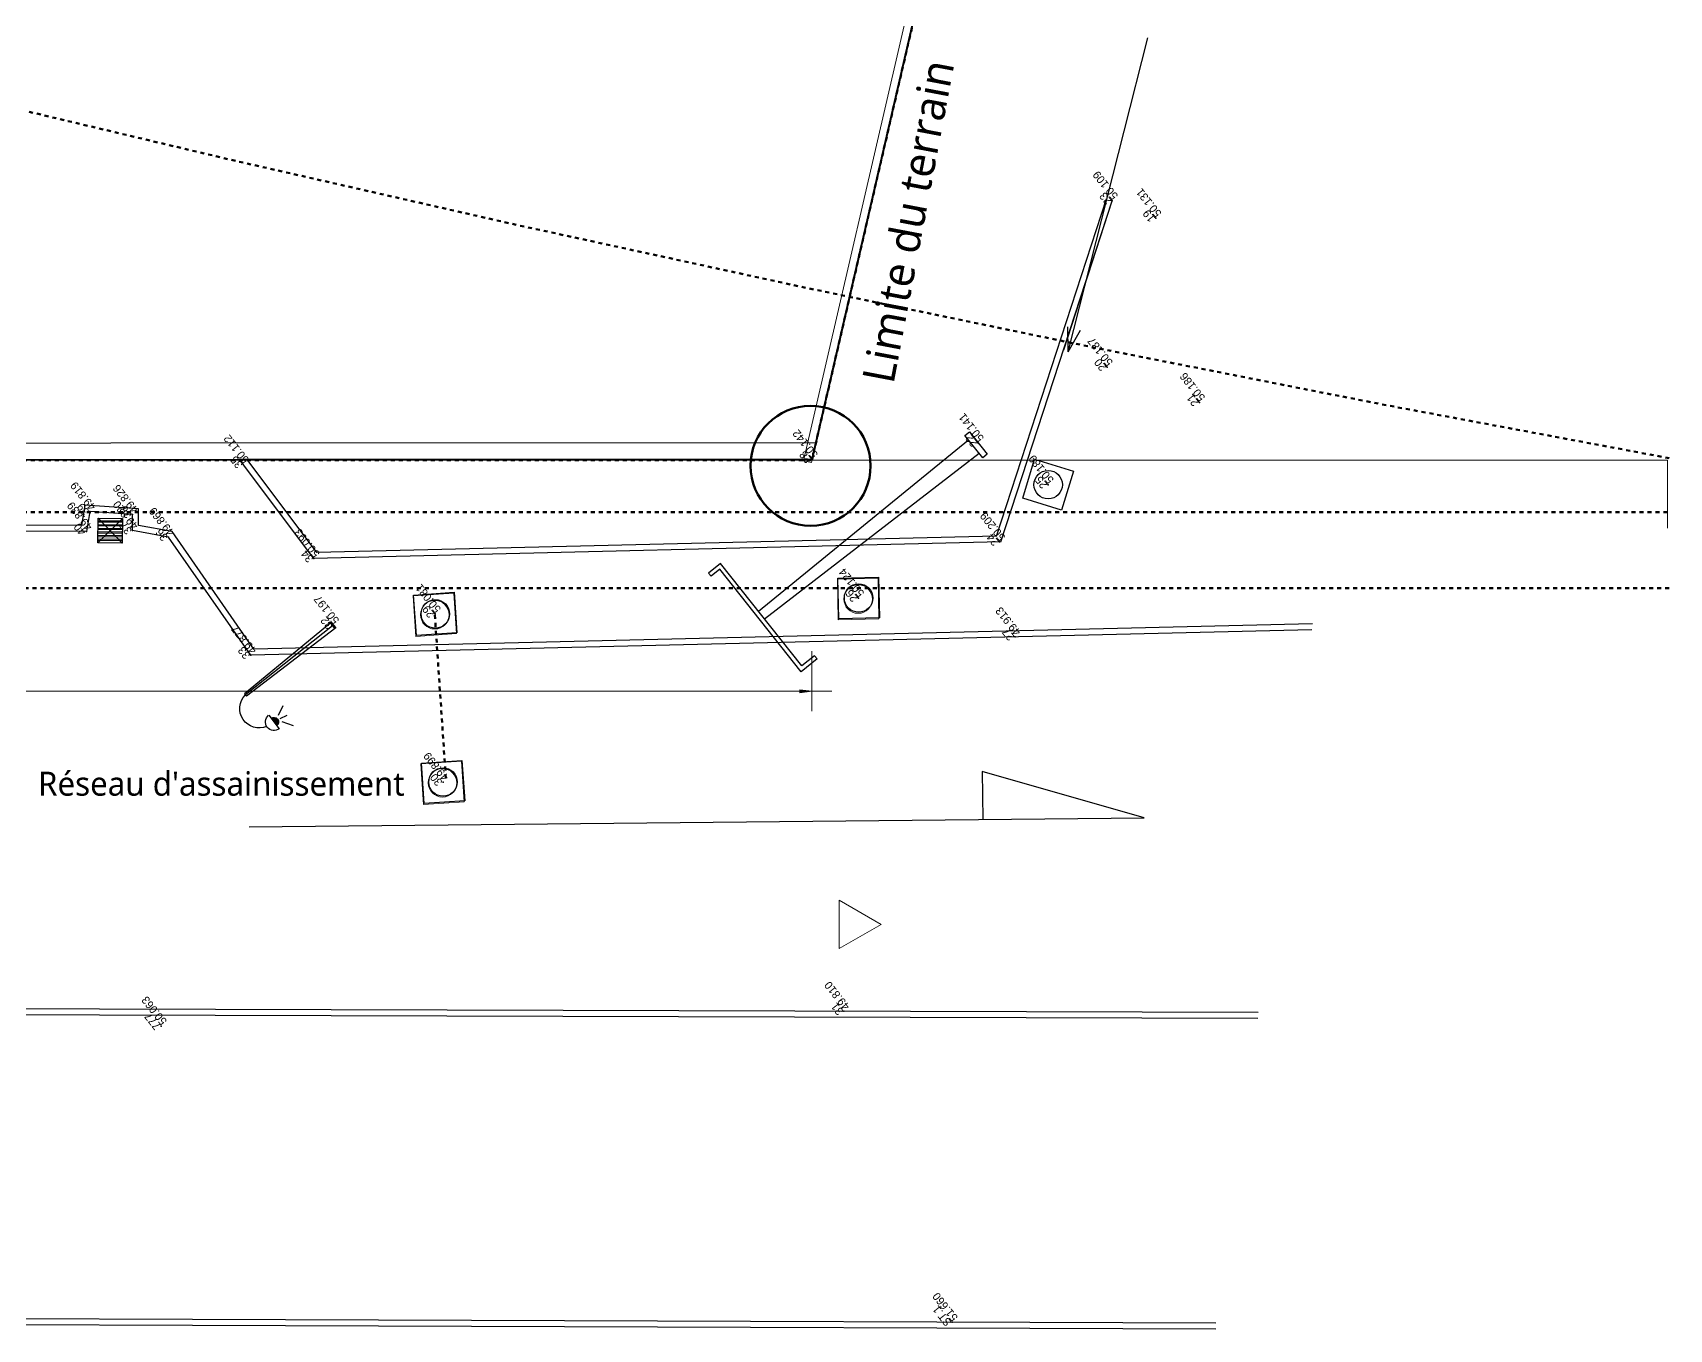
# Model space of a CAD drawing. Header units: metres. Extents: x 29 to 149, y -34 to 42.
# Drawn here: x 108.05 to 148.95, y -34.25 to -1.83 of the extents above; entities that cross this region are included whole.
import ezdxf
from ezdxf.enums import TextEntityAlignment as Align

# ---------------------------------------------------------------- set-up
doc = ezdxf.new("R2010")
doc.units = ezdxf.units.M
for name, pattern in [('Alignement de la ligne', [0.01, 0.005, -0.005]), ('Caché', [0.003, 0.002, -0.001]), ('Centre', [0.0125, 0.0025, -0.001875, 0.00625, -0.001875]), ('Dash dot', [0.015875, 0.00635, -0.004763, 0, -0.004763]), ('Dash dot dot', [0.03, 0.012, -0.006, 0, -0.006, 0, -0.006]), ('Double dash', [0.042, 0.012, -0.006, 0.006, -0.006, 0.006, -0.006]), ('Double tiret', [0.016875, 0.00625, -0.001875, 0.0025, -0.001875, 0.0025, -0.001875]), ('Démoli', [0.002812, 0.001875, -0.000937])]:
    doc.linetypes.add(name, pattern=pattern)
for name, color, linetype, lineweight in [('A-ANNO-DIMS', 7, 'Continuous', 30), ('A-ANNO-DIMS-200', 7, 'Continuous', 30), ('A-DETL-CNTR', 7, 'Centre', 9), ('A-DETL-DEMO', 7, 'Démoli', 9), ('A-DETL-HDLN', 7, 'Caché', 9), ('A-DETL-MBND', 7, 'Continuous', 9), ('A-DETL-THIN', 7, 'Continuous', 9), ('A-FLOR', 7, 'Continuous', 9), ('A-WALL', 7, 'Continuous', 9), ('G-ANNO-TEXT', 7, 'Continuous', 30)]:
    doc.layers.add(name, color=color, linetype=linetype, lineweight=lineweight)
doc.layers.add('A-DETL', color=7, linetype='Continuous', lineweight=9, true_color=0x00a600)
doc.layers.add('A-DETL-PATH', color=7, linetype='Continuous', lineweight=35, true_color=0x00a600)
for name, color, linetype in [('AVALOIR', 5, 'Continuous'), ('LAMPADAIRE', 161, 'Continuous'), ('LIGNE ELEC B..T', 13, 'Continuous'), ('LIGNE ELEC M.T', 6, 'Continuous'), ('Points', 7, 'Continuous'), ('REGARD', 6, 'Continuous'), ('TopoAlt', 3, 'Continuous'), ('TopoMat', 4, 'Continuous')]:
    doc.layers.add(name, color=color, linetype=linetype)
doc.styles.add('Trebuchet MS_1', font='trebuc.ttf', dxfattribs={"height": 0.6})
doc.styles.add('Trebuchet MS_3', font='trebuc.ttf', dxfattribs={"height": 0.8})
doc.styles.add('Trebuchet MS_5', font='trebuc.ttf', dxfattribs={"height": 0.4})
doc.dimstyles.new('Cotes_angulaires_interieur', dxfattribs={"dimscale": 0.3048, "dimtxt": 0.41238, "dimasz": 0.984252, "dimexe": 1.64042, "dimexo": 0.0625, "dimgap": 0.131234, "dimtad": 1, "dimrnd": 0.01, "dimzin": 0, "dimdsep": 46, "dimtxsty": 'Trebuchet MS_5', "dimsah": 1, "dimcen": 0.09, "dimdle": 1.64042, "dimazin": 0, "dimtfac": 1, "dimtdec": 4, "dimtix": 1, "dimtmove": 0, "dimatfit": 3, "dimfxl": 3.28084, "dimfxlon": 1, "dimtvp": 1, "dimtfill": 1, "dimtolj": 1, "dimtzin": 0, "dimlwd": 5, "dimlwe": 5, "dimarcsym": 2})

# ---------------------------------------------------------------- blocks, each defined once
blk = doc.blocks.new('DIMBLOCK2-Plan Masse')
at = {"layer": 'A-ANNO-DIMS-200', "lineweight": 5, "transparency": 16777216}
for points in [[(48.401, -18.298), (48.701, -18.338), (48.701, -18.259)], [(127.523, -18.298), (127.223, -18.259), (127.223, -18.338)]]:
    blk.add_hatch(color=256, dxfattribs=at).paths.add_polyline_path(points)
for p, q in [((48.401, -18.298), (48.401, -17.298)), ((127.523, -18.298), (127.523, -17.298)), ((47.901, -18.298), (128.023, -18.298)), ((48.701, -18.259), (48.401, -18.298)), ((48.401, -18.298), (48.701, -18.338)), ((48.401, -18.298), (48.401, -18.798)), ((48.701, -18.338), (48.701, -18.259)), ((127.523, -18.298), (127.223, -18.259)), ((127.223, -18.259), (127.223, -18.338)), ((127.223, -18.338), (127.523, -18.298)), ((127.523, -18.298), (127.523, -18.798))]:
    blk.add_line(p, q, dxfattribs=at)
at = {"layer": 'A-ANNO-DIMS-200', "color": 0, "lineweight": 5, "transparency": 16777216, "insert": (87.273, -17.746), "char_height": 0.4, "width": 1.65232, "attachment_point": 1, "line_spacing_factor": 1.048425, "style": 'Trebuchet MS_5', "bg_fill": 3, "box_fill_scale": 1.25, "bg_fill_color": 256, "bg_fill_true_color": 13158600, "bg_fill_transparency": 0}
blk.add_mtext('79.12', dxfattribs=at)
blk = doc.blocks.new('PointTopo')
at = {"color": 0}
blk.add_point((0, 0), dxfattribs=at)
at = {"layer": 'TopoAlt'}
blk.add_attdef('ALT', text='', height=0.0015, dxfattribs=at).set_placement((0.0005, -0.0005), align=Align.TOP_LEFT)
at = {"layer": 'TopoMat'}
blk.add_attdef('MAT', (0.0005, 0.0005), '', height=0.0015, dxfattribs=at)
blk = doc.blocks.new('DEDE')
at = {"layer": 'LIGNE ELEC B..T'}
for p, q in [((481600.905, 4035967.988, 579.549), (481600.905, 4035968.157, 579.549)), ((481600.905, 4035968.157, 579.549), (481600.966, 4035968.157, 579.549)), ((481600.966, 4035967.926, 579.549), (481600.966, 4035968.157, 579.549)), ((481598.928, 4035967.679, 579.549), (481598.928, 4035967.988, 579.549)), ((481598.928, 4035967.988, 579.549), (481600.905, 4035967.988, 579.549)), ((481598.99, 4035967.68, 579.549), (481598.99, 4035967.926, 579.549)), ((481598.99, 4035967.926, 579.549), (481600.966, 4035967.926, 579.549)), ((481599.901, 4035967.926, 579.549), (481599.845, 4035963.828, 579.549)), ((481600.047, 4035967.926, 579.549), (481600.103, 4035963.828, 579.549)), ((481598.99, 4035967.68, 579.549), (481598.928, 4035967.679, 579.549)), ((481599.758, 4035963.742, 579.549), (481599.758, 4035963.829, 579.549)), ((481599.758, 4035963.829, 579.549), (481600.189, 4035963.829, 579.549)), ((481600.189, 4035963.829, 579.549), (481600.189, 4035963.742, 579.549)), ((481600.189, 4035963.742, 579.549), (481599.758, 4035963.742, 579.549))]:
    blk.add_line(p, q, dxfattribs=at)
blk = doc.blocks.new('LAMD')
at = {"layer": 'LAMPADAIRE'}
blk.add_hatch(color=2, dxfattribs=at).paths.add_polyline_path([(1.147, 3.57, 1), (1.455, 3.57)])
for p, q in [((-0.05, 3.754), (0.05, 3.754)), ((1.212, 3.307), (1.055, 2.987)), ((1.341, 3.333), (1.397, 3.084)), ((1.448, 3.35), (1.791, 3.136)), ((-0.12, 0.038), (0.12, 0.038)), ((-0.12, 0), (0.12, 0))]:
    blk.add_line(p, q, dxfattribs=at)
for points in [[(-0.12, 0), (-0.05, 3.754)], [(0, 0.038), (0, 3.754)], [(0.12, 0), (0.05, 3.754)], [(1.015, 3.57), (1.588, 3.57)]]:
    blk.add_lwpolyline(points, dxfattribs=at)
for centre, radius, start, end in [((0.642, 3.685), 0.645, 15.1676, 173.8926), ((1.301, 3.57), 0.287, 0, 180), ((1.301, 3.57), 0.154, 180, 0)]:
    blk.add_arc(centre, radius, start, end, dxfattribs=at)
blk = doc.blocks.new('u004')
at = {"color": 0}
blk.add_lwpolyline([(-0.3, 0.3), (0.3, 0.3), (0.3, -0.3), (-0.3, -0.3), (-0.3, 0.3)], dxfattribs=at)
blk.add_circle((0, 0), 0.21, dxfattribs=at)
blk = doc.blocks.new('VVVVV')
at = {"layer": 'AVALOIR', "color": 5, "flags": 128}
blk.add_lwpolyline([(978.05, 2029.87), (979.99, 2030.37), (980.49, 2028.43), (978.55, 2027.93), (978.05, 2029.87)], dxfattribs=at)
blk = doc.blocks.new('VVVV')
at = {"layer": 'AVALOIR', "color": 5}
for p, q in [((978.47, 2028.25), (980.41, 2028.75)), ((978.5, 2028.15), (980.43, 2028.66)), ((980.49, 2028.43), (978.55, 2027.93))]:
    blk.add_line(p, q, dxfattribs=at)
at = {"layer": 'AVALOIR', "flags": 128}
blk.add_lwpolyline([(978.05, 2029.87), (979.99, 2030.37)], dxfattribs=at)
at = {"layer": 'AVALOIR', "color": 5, "flags": 128}
for points in [[(978.1, 2029.68), (980.04, 2030.18)], [(978.13, 2029.58), (980.06, 2030.08)], [(978.18, 2029.39), (980.11, 2029.89)], [(979.99, 2030.37), (978.55, 2027.93)], [(978.05, 2029.87), (980.49, 2028.43)], [(978.2, 2029.3), (980.13, 2029.8)], [(978.25, 2029.11), (980.18, 2029.61)], [(978.27, 2029.01), (980.21, 2029.51)], [(978.32, 2028.82), (980.26, 2029.32)], [(978.35, 2028.73), (980.28, 2029.23)], [(978.4, 2028.54), (980.33, 2029.04)], [(978.42, 2028.44), (980.36, 2028.94)]]:
    blk.add_lwpolyline(points, dxfattribs=at)
blk.add_blockref('VVVVV', (0, 0))

msp = doc.modelspace()

# ---------------------------------------------------------------- linework, layer by layer
at = {"color": 1, "lineweight": 40, "flags": 128}
msp.add_lwpolyline([(127.532, -12.5), (130.358, -0.259), (121.859, 1.849), (101.036, 7.013), (79.37, 11.872), (79.663, 13.179), (76.883, 13.839), (56.148, 18.762), (49.719, 18.541), (49.425, 18.554), (49.418, 18.404), (48.903, 2.824), (48.387, -12.757), (48.688, -12.75), (51.554, -12.683), (56.865, -12.662), (79.072, -12.589), (86.457, -12.521), (92.3, -12.518), (113.223, -12.507), (113.411, -12.507), (127.532, -12.5)], dxfattribs=at)
at = {"flags": 128}
for points, elevation in [([(127.532, -12.5), (130.322, -0.405)], 0.073), ([(133.816, -9.759), (135.031, -6.035)], 0.073), ([(127.532, -12.5), (92.3, -12.518)], 0.073), ([(113.463, -21.684), (135.824, -21.463), (131.78, -20.304), (131.792, -21.503)], -50.036)]:
    msp.add_lwpolyline(points, dxfattribs=dict(at, elevation=elevation))
at = {"color": 252, "flags": 128}
for points, elevation in [([(132.138, -14.417), (134.889, -5.989)], 0.073), ([(132.248, -14.564), (135.031, -6.035)], 0.073), ([(132.248, -14.564), (115.081, -14.98), (113.223, -12.507)], 0.173), ([(132.138, -14.417), (115.155, -14.828), (113.411, -12.507)], 0.173), ([(138.672, -26.326), (77.865, -26.153), (43.983, -26.419)], -0.226), ([(138.671, -26.476), (77.865, -26.303), (43.984, -26.569)], -0.226)]:
    msp.add_lwpolyline(points, dxfattribs=dict(at, elevation=elevation))
at = {"color": 34, "flags": 128}
for points, elevation in [([(127.627, -12.09), (92.37, -12.108)], 0.073), ([(137.615, -34.1), (44.605, -33.763)], 1.624), ([(137.615, -34.25), (44.605, -33.913)], 1.624)]:
    msp.add_lwpolyline(points, dxfattribs=dict(at, elevation=elevation))
at = {"layer": 'A-DETL', "color": 132, "linetype": 'Dash dot dot', "lineweight": 70, "true_color": 0x00c6c6}
msp.add_line((148.902, -13.82), (35.45, -13.82), dxfattribs=at)
at = {"layer": 'A-DETL-CNTR', "color": 5, "linetype": 'Dash dot', "lineweight": 200, "true_color": 0x0000ff}
msp.add_arc((284.995, 733.479), 758.254, 250.785466, 259.664003, dxfattribs=at)
at = {"layer": 'A-DETL-DEMO', "color": 1, "linetype": 'Alignement de la ligne', "lineweight": 200, "true_color": 0xff0000}
for p, q in [((127.523, -12.524), (130.358, -0.259)), ((48.401, -12.524), (126.658, -12.524)), ((48.401, -12.524), (127.523, -12.524))]:
    msp.add_line(p, q, dxfattribs=at)
at = {"layer": 'A-DETL-HDLN', "color": 1, "linetype": 'Continuous', "lineweight": 50, "true_color": 0xff0000}
msp.add_circle((127.491, -12.661), 1.5, dxfattribs=at)
at = {"layer": 'A-DETL-MBND', "color": 36, "linetype": 'Double tiret', "lineweight": 70, "true_color": 0x804000}
msp.add_line((118.1, -16.385), (118.377, -20.475), dxfattribs=at)
at = {"layer": 'A-DETL-PATH', "color": 30, "linetype": 'Double dash', "lineweight": 50, "true_color": 0xff8000}
msp.add_line((148.949, -15.72), (35.45, -15.72), dxfattribs=at)
at = {"layer": 'A-DETL-THIN'}
for p, q in [((128.16, -15.496), (129.176, -15.474)), ((128.182, -16.512), (128.16, -15.496)), ((129.176, -15.474), (129.198, -16.49)), ((117.559, -15.912), (118.573, -15.844)), ((117.628, -16.926), (117.559, -15.912)), ((118.573, -15.844), (118.642, -16.857)), ((129.198, -16.49), (128.182, -16.512)), ((118.642, -16.857), (117.628, -16.926)), ((117.751, -20.114), (118.765, -20.046)), ((117.82, -21.128), (117.751, -20.114)), ((118.765, -20.046), (118.833, -21.06)), ((118.833, -21.06), (117.82, -21.128)), ((128.207, -23.521), (128.207, -24.733)), ((129.257, -24.127), (128.207, -23.521)), ((128.207, -24.733), (129.257, -24.127))]:
    msp.add_line(p, q, dxfattribs=at)
for centre in [(128.679, -15.993), (118.1, -16.385), (118.292, -20.587)]:
    msp.add_circle(centre, 0.356, dxfattribs=at)
at = {"layer": 'A-FLOR'}
for p, q in [((35.45, -12.524), (114.588, -12.524)), ((114.588, -12.524), (127.317, -12.524)), ((148.902, -12.524), (127.523, -12.524)), ((148.902, -14.224), (148.902, -12.524))]:
    msp.add_line(p, q, dxfattribs=at)
at = {"layer": 'A-WALL'}
for p, q in [((127.315, -12.536), (130.073, -0.604)), ((130.312, -0.457), (127.51, -12.581)), ((127.51, -12.581), (127.315, -12.536))]:
    msp.add_line(p, q, dxfattribs=at)
at = {"layer": 'G-ANNO-TEXT', "color": 176, "true_color": 0x000080}
for p, q in [((135.329, -4.294), (135.921, -1.96)), ((133.931, -9.81), (135.329, -4.294)), ((133.931, -9.81), (133.923, -9.189)), ((133.931, -9.81), (134.235, -9.268))]:
    msp.add_line(p, q, dxfattribs=at)

# ---------------------------------------------------------------- block references
at = {"layer": 'AVALOIR', "xscale": 0.3068413612975538, "yscale": 0.3068413612975538, "zscale": 0.3068413612975538, "rotation": 164.79952525621}
msp.add_blockref('VVVV', (563.206, 507.775, -50.036), dxfattribs=at)
at = {"layer": 'Points'}
ref = msp.add_blockref('PointTopo', (135.031, -6.035, 0.073), dxfattribs=dict(at, rotation=128.4168455046016))
ref.add_attrib('MAT', '23', (135.031, -6.035, 0.073), dxfattribs={"layer": 'TopoMat', "height": 0.2, "rotation": 128.4168})
ref.add_attrib('ALT', '50.109', dxfattribs={"layer": 'TopoAlt', "height": 0.2, "rotation": 128.4168}).set_placement((135.032, -6.034, 0.073), align=Align.TOP_LEFT)
ref = msp.add_blockref('PointTopo', (136.117, -6.47, 0.095), dxfattribs=dict(at, rotation=128.4168455046016))
ref.add_attrib('MAT', '19', (136.116, -6.47, 0.095), dxfattribs={"layer": 'TopoMat', "height": 0.2, "rotation": 128.4168})
ref.add_attrib('ALT', '50.131', dxfattribs={"layer": 'TopoAlt', "height": 0.2, "rotation": 128.4168}).set_placement((136.117, -6.47, 0.095), align=Align.TOP_LEFT)
ref = msp.add_blockref('PointTopo', (134.902, -10.194, 0.151), dxfattribs=dict(at, rotation=128.4168455046016))
ref.add_attrib('MAT', '20', (134.901, -10.194, 0.151), dxfattribs={"layer": 'TopoMat', "height": 0.2, "rotation": 128.4168})
ref.add_attrib('ALT', '50.187', dxfattribs={"layer": 'TopoAlt', "height": 0.2, "rotation": 128.4168}).set_placement((134.902, -10.193, 0.151), align=Align.TOP_LEFT)
ref = msp.add_blockref('PointTopo', (137.209, -11.076, 0.15), dxfattribs=dict(at, rotation=128.4168455046016))
ref.add_attrib('MAT', '21', (137.209, -11.076, 0.15), dxfattribs={"layer": 'TopoMat', "height": 0.2, "rotation": 128.4168})
ref.add_attrib('ALT', '50.186', dxfattribs={"layer": 'TopoAlt', "height": 0.2, "rotation": 128.4168}).set_placement((137.209, -11.075, 0.15), align=Align.TOP_LEFT)
ref = msp.add_blockref('PointTopo', (131.682, -12.092, 0.105), dxfattribs=dict(at, rotation=128.4168455046016))
ref.add_attrib('MAT', '22', (131.682, -12.092, 0.105), dxfattribs={"layer": 'TopoMat', "height": 0.2, "rotation": 128.4168})
ref.add_attrib('ALT', '50.141', dxfattribs={"layer": 'TopoAlt', "height": 0.2, "rotation": 128.4168}).set_placement((131.682, -12.091, 0.105), align=Align.TOP_LEFT)
ref = msp.add_blockref('PointTopo', (127.532, -12.5, 0.106), dxfattribs=dict(at, rotation=128.4168455046016))
ref.add_attrib('MAT', '28', (127.532, -12.5, 0.106), dxfattribs={"layer": 'TopoMat', "height": 0.2, "rotation": 128.4168})
ref.add_attrib('ALT', '50.142', dxfattribs={"layer": 'TopoAlt', "height": 0.2, "rotation": 128.4168}).set_placement((127.532, -12.499, 0.106), align=Align.TOP_LEFT)
ref = msp.add_blockref('PointTopo', (113.315, -12.628, 0.076), dxfattribs=dict(at, rotation=128.4168455046016))
ref.add_attrib('MAT', '35', (113.314, -12.628, 0.076), dxfattribs={"layer": 'TopoMat', "height": 0.2, "rotation": 128.4168})
ref.add_attrib('ALT', '50.112', dxfattribs={"layer": 'TopoAlt', "height": 0.2, "rotation": 128.4168}).set_placement((113.315, -12.628, 0.076), align=Align.TOP_LEFT)
ref = msp.add_blockref('PointTopo', (133.427, -13.134, 0.153), dxfattribs=dict(at, rotation=128.4168455046016))
ref.add_attrib('MAT', '25', (133.426, -13.134, 0.153), dxfattribs={"layer": 'TopoMat', "height": 0.2, "rotation": 128.4168})
ref.add_attrib('ALT', '50.189', dxfattribs={"layer": 'TopoAlt', "height": 0.2, "rotation": 128.4168}).set_placement((133.427, -13.133, 0.153), align=Align.TOP_LEFT)
ref = msp.add_blockref('PointTopo', (109.482, -13.806, -0.217), dxfattribs=dict(at, rotation=128.4168455046016))
ref.add_attrib('MAT', '39', (109.481, -13.806, -0.217), dxfattribs={"layer": 'TopoMat', "height": 0.2, "rotation": 128.4168})
ref.add_attrib('ALT', '49.819', dxfattribs={"layer": 'TopoAlt', "height": 0.2, "rotation": 128.4168}).set_placement((109.482, -13.805, -0.217), align=Align.TOP_LEFT)
ref = msp.add_blockref('PointTopo', (110.547, -13.875, -0.21), dxfattribs=dict(at, rotation=128.4168455046016))
ref.add_attrib('MAT', '38', (110.546, -13.875, -0.21), dxfattribs={"layer": 'TopoMat', "height": 0.2, "rotation": 128.4168})
ref.add_attrib('ALT', '49.826', dxfattribs={"layer": 'TopoAlt', "height": 0.2, "rotation": 128.4168}).set_placement((110.547, -13.874, -0.21), align=Align.TOP_LEFT)
ref = msp.add_blockref('PointTopo', (109.4, -14.307, -0.197), dxfattribs=dict(at, rotation=128.4168455046016))
ref.add_attrib('MAT', '40', (109.4, -14.307, -0.197), dxfattribs={"layer": 'TopoMat', "height": 0.2, "rotation": 128.4168})
ref.add_attrib('ALT', '49.839', dxfattribs={"layer": 'TopoAlt', "height": 0.2, "rotation": 128.4168}).set_placement((109.4, -14.306, -0.197), align=Align.TOP_LEFT)
ref = msp.add_blockref('PointTopo', (110.547, -14.281, -0.216), dxfattribs=dict(at, rotation=128.4168455046016))
ref.add_attrib('MAT', '37', (110.546, -14.281, -0.216), dxfattribs={"layer": 'TopoMat', "height": 0.2, "rotation": 128.4168})
ref.add_attrib('ALT', '49.820', dxfattribs={"layer": 'TopoAlt', "height": 0.2, "rotation": 128.4168}).set_placement((110.547, -14.28, -0.216), align=Align.TOP_LEFT)
ref = msp.add_blockref('PointTopo', (111.448, -14.444, -0.167), dxfattribs=dict(at, rotation=128.4168455046016))
ref.add_attrib('MAT', '36', (111.447, -14.444, -0.167), dxfattribs={"layer": 'TopoMat', "height": 0.2, "rotation": 128.4168})
ref.add_attrib('ALT', '49.869', dxfattribs={"layer": 'TopoAlt', "height": 0.2, "rotation": 128.4168}).set_placement((111.448, -14.443, -0.167), align=Align.TOP_LEFT)
ref = msp.add_blockref('PointTopo', (132.215, -14.565, 0.173), dxfattribs=dict(at, rotation=128.4168455046016))
ref.add_attrib('MAT', '24', (132.214, -14.565, 0.173), dxfattribs={"layer": 'TopoMat', "height": 0.2, "rotation": 128.4168})
ref.add_attrib('ALT', '50.209', dxfattribs={"layer": 'TopoAlt', "height": 0.2, "rotation": 128.4168}).set_placement((132.215, -14.564, 0.173), align=Align.TOP_LEFT)
ref = msp.add_blockref('PointTopo', (115.081, -14.98, 0.057), dxfattribs=dict(at, rotation=128.4168455046016))
ref.add_attrib('MAT', '34', (115.081, -14.98, 0.057), dxfattribs={"layer": 'TopoMat', "height": 0.2, "rotation": 128.4168})
ref.add_attrib('ALT', '50.093', dxfattribs={"layer": 'TopoAlt', "height": 0.2, "rotation": 128.4168}).set_placement((115.082, -14.979, 0.057), align=Align.TOP_LEFT)
ref = msp.add_blockref('PointTopo', (128.69, -15.968, 0.088), dxfattribs=dict(at, rotation=128.4168455046016))
ref.add_attrib('MAT', '26', (128.69, -15.968, 0.088), dxfattribs={"layer": 'TopoMat', "height": 0.2, "rotation": 128.4168})
ref.add_attrib('ALT', '50.124', dxfattribs={"layer": 'TopoAlt', "height": 0.2, "rotation": 128.4168}).set_placement((128.69, -15.967, 0.088), align=Align.TOP_LEFT)
ref = msp.add_blockref('PointTopo', (115.569, -16.646, 0.16), dxfattribs=dict(at, rotation=128.4168455046016))
ref.add_attrib('MAT', '32', (115.568, -16.646, 0.16), dxfattribs={"layer": 'TopoMat', "height": 0.2, "rotation": 128.4168})
ref.add_attrib('ALT', '50.197', dxfattribs={"layer": 'TopoAlt', "height": 0.2, "rotation": 128.4168}).set_placement((115.569, -16.645, 0.16), align=Align.TOP_LEFT)
ref = msp.add_blockref('PointTopo', (118.112, -16.365, 0.045), dxfattribs=dict(at, rotation=128.4168455046016))
ref.add_attrib('MAT', '29', (118.111, -16.365, 0.045), dxfattribs={"layer": 'TopoMat', "height": 0.2, "rotation": 128.4168})
ref.add_attrib('ALT', '50.081', dxfattribs={"layer": 'TopoAlt', "height": 0.2, "rotation": 128.4168}).set_placement((118.112, -16.364, 0.045), align=Align.TOP_LEFT)
ref = msp.add_blockref('PointTopo', (132.601, -16.938, -0.123), dxfattribs=dict(at, rotation=128.4168455046016))
ref.add_attrib('MAT', '27', (132.6, -16.937, -0.123), dxfattribs={"layer": 'TopoMat', "height": 0.2, "rotation": 128.4168})
ref.add_attrib('ALT', '49.913', dxfattribs={"layer": 'TopoAlt', "height": 0.2, "rotation": 128.4168}).set_placement((132.601, -16.937, -0.123), align=Align.TOP_LEFT)
ref = msp.add_blockref('PointTopo', (118.306, -20.567, -0.137), dxfattribs=dict(at, rotation=128.4168455046016))
ref.add_attrib('MAT', '30', (118.305, -20.567, -0.137), dxfattribs={"layer": 'TopoMat', "height": 0.2, "rotation": 128.4168})
ref.add_attrib('ALT', '49.899', dxfattribs={"layer": 'TopoAlt', "height": 0.2, "rotation": 128.4168}).set_placement((118.306, -20.566, -0.137), align=Align.TOP_LEFT)
ref = msp.add_blockref('PointTopo', (128.325, -26.297, -0.226), dxfattribs=dict(at, rotation=128.4168455046016))
ref.add_attrib('MAT', '31', (128.324, -26.297, -0.226), dxfattribs={"layer": 'TopoMat', "height": 0.2, "rotation": 128.4168})
ref.add_attrib('ALT', '49.810', dxfattribs={"layer": 'TopoAlt', "height": 0.2, "rotation": 128.4168}).set_placement((128.325, -26.296, -0.226), align=Align.TOP_LEFT)
ref = msp.add_blockref('PointTopo', (111.263, -26.669, 0.026), dxfattribs=dict(at, rotation=128.4168455046016))
ref.add_attrib('MAT', '777', (111.263, -26.668, 0.026), dxfattribs={"layer": 'TopoMat', "height": 0.2, "rotation": 128.4168})
ref.add_attrib('ALT', '50.063', dxfattribs={"layer": 'TopoAlt', "height": 0.2, "rotation": 128.4168}).set_placement((111.263, -26.668, 0.026), align=Align.TOP_LEFT)
ref = msp.add_blockref('PointTopo', (131.028, -34.076, 1.624), dxfattribs=dict(at, rotation=128.4168455046016))
ref.add_attrib('MAT', 'ST.1', (131.027, -34.076, 1.624), dxfattribs={"layer": 'TopoMat', "height": 0.2, "rotation": 128.4168})
ref.add_attrib('ALT', '51.660', dxfattribs={"layer": 'TopoAlt', "height": 0.2, "rotation": 128.4168}).set_placement((131.028, -34.075, 1.624), align=Align.TOP_LEFT)
at = {"layer": 'REGARD', "zscale": 1.693440000000002}
for p, xscale, yscale, rotation in [((133.427, -13.134, 0.153), 1.693440000060924, 1.693440000060924, 253.018698131843), ((128.69, -15.968, 0.088), 1.693440000060938, 1.693440000060938, 271.2669892265616), ((118.112, -16.365, 0.045), 1.693440000060936, 1.693440000060936, 273.8900370014975), ((118.306, -20.567, -0.137), 1.693440000060936, 1.693440000060936, 273.8900370014975)]:
    msp.add_blockref('u004', p, dxfattribs=dict(at, xscale=xscale, yscale=yscale, rotation=rotation))

# ---------------------------------------------------------------- texts
at = {"layer": 'G-ANNO-TEXT', "color": 1, "true_color": 0xff0000, "insert": (128.775, -10.489), "char_height": 0.8, "width": 10.38987, "attachment_point": 1, "rotation": 79.2474, "style": 'Trebuchet MS_3'}
msp.add_mtext('Limite du terrain', dxfattribs=at)
at = {"layer": 'G-ANNO-TEXT', "insert": (108.185, -20.309), "char_height": 0.6, "width": 11.11139, "attachment_point": 1, "style": 'Trebuchet MS_1'}
msp.add_mtext("Réseau d'assainissement", dxfattribs=at)

# ---------------------------------------------------------------- next in the draw order: dimensions: what is measured, and where the dimension line sits
at = {"layer": 'A-ANNO-DIMS', "lineweight": 5}
dim = msp.add_linear_dim(base=(127.523, -18.298), p1=(48.401, -17.298), p2=(127.523, -17.298), dimstyle='Cotes_angulaires_interieur', override={"dimpost": '<>', "dimfxl": 79.121566}, dxfattribs=at)
dim.commit()
dim.dimension.update_dxf_attribs({"geometry": 'DIMBLOCK2-Plan Masse', "text_midpoint": (87.962, -18.054)})

# ---------------------------------------------------------------- next in the draw order: linework, layer by layer
at = {"color": 252, "flags": 128}
for points, elevation in [([(113.504, -17.394), (111.448, -14.444), (110.547, -14.281), (110.547, -13.875), (109.482, -13.806), (109.4, -14.307), (99.92, -14.269), (97.773, -17.442), (97.773, -17.442), (95.881, -17.396), (92.3, -12.518)], -0.159), ([(113.581, -17.242), (111.535, -14.307), (110.697, -14.156), (110.696, -13.734), (109.356, -13.647), (109.273, -14.157), (99.84, -14.119), (97.695, -17.29), (95.958, -17.248), (92.486, -12.517)], -0.159), ([(140.013, -16.76), (113.504, -17.394)], -0.123), ([(140.034, -16.61), (113.581, -17.242)], -0.123)]:
    msp.add_lwpolyline(points, dxfattribs=dict(at, elevation=elevation))

# ---------------------------------------------------------------- next in the draw order: block references
at = {"layer": 'LAMPADAIRE', "linetype": 'Continuous', "extrusion": (-0.009283, 0.011705, 0.999888), "xscale": -0.74771775548524, "yscale": 0.747717755904206, "zscale": 0.7477177556492643, "rotation": 128.4199586430367}
msp.add_blockref('LAMD', (115.565, -16.634, -1.107), dxfattribs=at)
at = {"layer": 'LIGNE ELEC M.T', "xscale": 1.653305658139288, "yscale": 1.653305658139288, "zscale": 1.653305658012727, "rotation": 128.4168455046016}
msp.add_blockref('DEDE', (5723011.009, 3522390.283, -958.066), dxfattribs=at)
at = {"layer": 'Points'}
ref = msp.add_blockref('PointTopo', (113.504, -17.394, -0.159), dxfattribs=dict(at, rotation=128.4168455046016))
ref.add_attrib('MAT', '33', (113.503, -17.394, -0.159), dxfattribs={"layer": 'TopoMat', "height": 0.2, "rotation": 128.4168})
ref.add_attrib('ALT', '49.877', dxfattribs={"layer": 'TopoAlt', "height": 0.2, "rotation": 128.4168}).set_placement((113.504, -17.393, -0.159), align=Align.TOP_LEFT)

doc.saveas('drawing.dxf')
